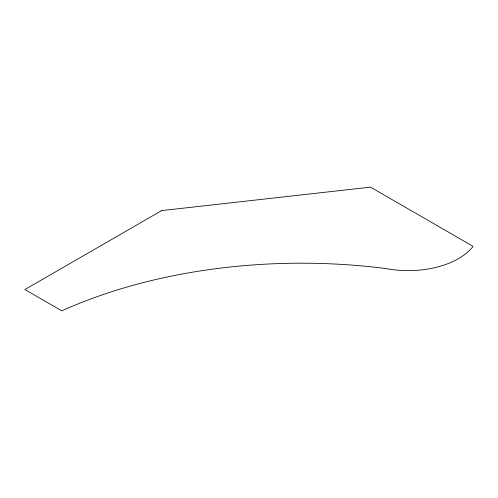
<?xml version="1.0" encoding="UTF-8"?>
<svg xmlns="http://www.w3.org/2000/svg" width="498" height="498" viewBox="0 0 498 498"><rect width="100%" height="100%" fill="white"/><g stroke="black" fill="none" stroke-linecap="round" stroke-linejoin="round"><path stroke-width="0.75" d="M161.657 210.592L24.9 289.55L61.796 310.852A389.056 224.623 0 0 1 386.037 268.578A71.083 41.041 0 0 0 473.1 246.367L370.531 187.148L161.657 210.592"/></g></svg>
